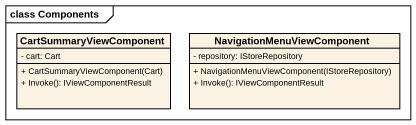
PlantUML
@startuml
mainframe class Components
hide circle
hide empty members
skinparam classAttributeIconSize 0
class CartSummaryViewComponent {
  - cart: Cart
  + CartSummaryViewComponent(Cart)
  + Invoke(): IViewComponentResult
}
class NavigationMenuViewComponent {
  - repository: IStoreRepository
  + NavigationMenuViewComponent(IStoreRepository)
  + Invoke(): IViewComponentResult
}
@enduml
